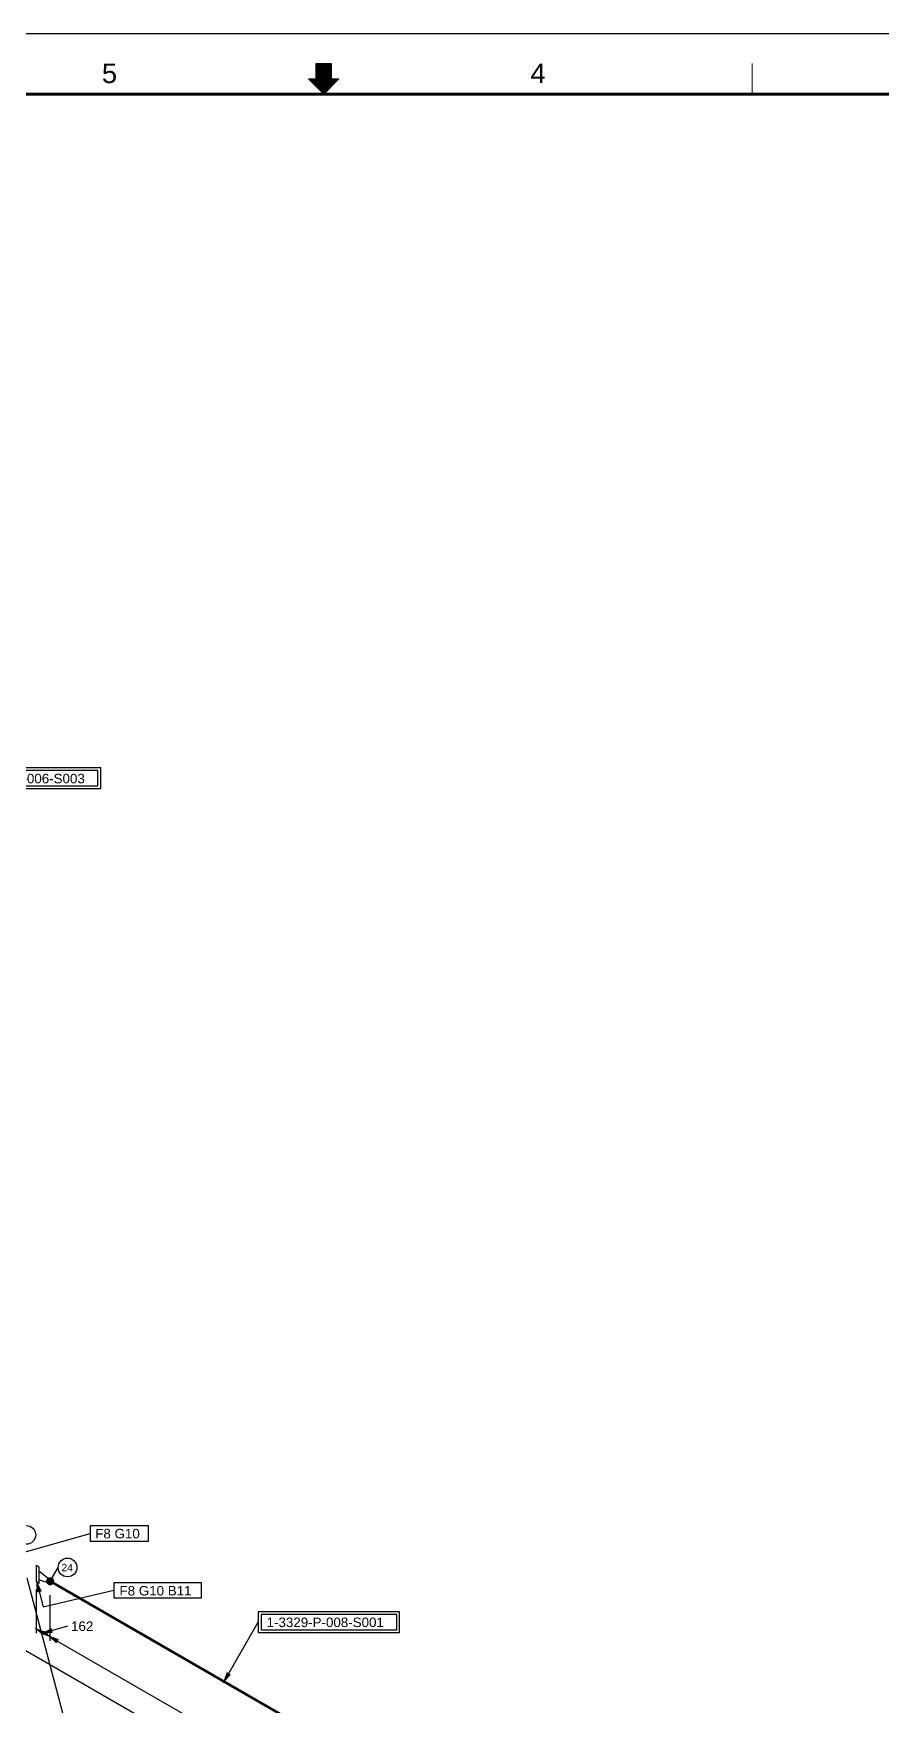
# Model space of a CAD drawing. Header units: inches. Extents: x 0 to 841, y 0 to 594.
# Drawn here: x 363.9 to 559.9, y 207.6 to 594 of the extents above; entities that cross this region are included whole.
import ezdxf
from ezdxf.enums import TextEntityAlignment as Align

# ---------------------------------------------------------------- set-up
doc = ezdxf.new("R2010")
doc.units = ezdxf.units.IN
doc.header["$MEASUREMENT"] = 0
for name, color, linetype in [('BG Border', 7, 'Continuous'), ('DIMLINES', 7, 'Continuous'), ('DIMTEXT', 7, 'Continuous'), ('ISOTEXT', 7, 'Continuous'), ('NOZZLES', 7, 'Continuous'), ('PIPE', 7, 'Continuous'), ('WELDS', 7, 'Continuous')]:
    doc.layers.add(name, color=color, linetype=linetype)
doc.styles.add('Arial', font='arial.ttf')

msp = doc.modelspace()

# ---------------------------------------------------------------- hatches: boundary and pattern name
at = {"layer": 'DIMLINES', "linetype": 'Continuous'}
for points in [[(366.12, 224.68), (364.76, 225.16), (365.88, 224.2)], [(366.2, 224.12), (367.56, 223.64), (366.44, 224.6)], [(368.04, 225.24), (366.28, 224.36), (368.2, 224.52)], [(369.56, 222.84), (367.72, 223.48), (369.16, 222.2)]]:
    msp.add_hatch(color=2, dxfattribs=at).paths.add_polyline_path(points)
at = {"layer": 'DIMLINES', "linetype": 'ByBlock'}
h = msp.add_hatch(dxfattribs=at)
h.set_pattern_fill('LINE', scale=25.4, style=0)
h.paths.add_polyline_path([(366.12, 224.68), (364.76, 225.16), (365.88, 224.2)])
h = msp.add_hatch(dxfattribs=at)
h.set_pattern_fill('LINE', scale=25.4, style=0)
h.paths.add_polyline_path([(366.2, 224.12), (367.56, 223.64), (366.44, 224.6)])
h = msp.add_hatch(dxfattribs=at)
h.set_pattern_fill('LINE', scale=25.4, style=0)
h.paths.add_polyline_path([(368.04, 225.24), (366.28, 224.36), (368.2, 224.52)])
h = msp.add_hatch(dxfattribs=at)
h.set_pattern_fill('LINE', scale=25.4, style=0)
h.paths.add_polyline_path([(369.56, 222.84), (367.72, 223.48), (369.16, 222.2)])
at = {"layer": 'ISOTEXT', "linetype": 'Continuous'}
for points in [[(365.64, 234.04), (364.76, 235.8), (364.84, 233.88)], [(408.68, 215.08), (408.04, 213.24), (409.32, 214.68)]]:
    msp.add_hatch(color=2, dxfattribs=at).paths.add_polyline_path(points)
at = {"layer": 'ISOTEXT', "linetype": 'ByBlock'}
h = msp.add_hatch(dxfattribs=at)
h.set_pattern_fill('LINE', scale=25.4, style=0)
h.paths.add_polyline_path([(365.64, 234.04), (364.76, 235.8), (364.84, 233.88)])
h = msp.add_hatch(dxfattribs=at)
h.set_pattern_fill('LINE', scale=25.4, style=0)
h.paths.add_polyline_path([(408.68, 215.08), (408.04, 213.24), (409.32, 214.68)])
at = {"layer": 'NOZZLES', "linetype": 'Continuous'}
h = msp.add_hatch(color=7, dxfattribs=at)
edge = h.paths.add_edge_path()
edge.add_arc((367.8, 236.28), 0.76, 0, 360)
at = {"layer": 'NOZZLES', "linetype": 'ByBlock'}
h = msp.add_hatch(dxfattribs=at)
h.set_pattern_fill('LINE', scale=25.4, style=0)
edge = h.paths.add_edge_path()
edge.add_arc((367.8, 236.28), 0.76, 0, 360)

# ---------------------------------------------------------------- linework, layer by layer
at = {"layer": 'BG Border', "color": 7, "linetype": 'Continuous', "lineweight": 25}
for p, q in [((0, 594), (841, 594)), ((429.25, 587.02), (432.75, 587.02)), ((429.25, 583.5), (429.25, 587.02)), ((432.75, 587.02), (432.75, 583.5)), ((431, 580), (427.5, 583.5)), ((427.5, 583.5), (429.25, 583.5)), ((434.5, 583.5), (431, 580)), ((432.75, 583.5), (434.5, 583.5))]:
    msp.add_line(p, q, dxfattribs=at)
at = {"layer": 'BG Border', "color": 7, "linetype": 'Continuous', "lineweight": 13}
for p, q in [((429.4, 581.6), (429.4, 587.02)), ((429.6, 581.4), (429.6, 587.02)), ((429.8, 581.2), (429.8, 587.02)), ((430, 581), (430, 587.02)), ((430.2, 580.8), (430.2, 587.02)), ((430.4, 580.6), (430.4, 587.02)), ((430.6, 580.4), (430.6, 587.02)), ((430.8, 580.2), (430.8, 587.02)), ((431, 580), (431, 587.02)), ((431.2, 580.2), (431.2, 587.02)), ((431.4, 580.4), (431.4, 587.02)), ((431.6, 580.6), (431.6, 587.02)), ((431.8, 580.8), (431.8, 587.02)), ((432, 581), (432, 587.02)), ((432.2, 581.2), (432.2, 587.02)), ((432.4, 581.4), (432.4, 587.02)), ((432.6, 581.6), (432.6, 587.02)), ((530, 580), (530, 587.02)), ((427.6, 583.4), (427.6, 583.5)), ((427.8, 583.2), (427.8, 583.5)), ((428, 583), (428, 583.5)), ((428.2, 582.8), (428.2, 583.5)), ((428.4, 582.6), (428.4, 583.5)), ((428.6, 582.4), (428.6, 583.5)), ((428.8, 582.2), (428.8, 583.5)), ((429, 582), (429, 583.5)), ((429.2, 581.8), (429.2, 583.5)), ((432.8, 581.8), (432.8, 583.5)), ((433, 582), (433, 583.5)), ((433.2, 582.2), (433.2, 583.5)), ((433.4, 582.4), (433.4, 583.5)), ((433.6, 582.6), (433.6, 583.5)), ((433.8, 582.8), (433.8, 583.5)), ((434, 583), (434, 583.5)), ((434.2, 583.2), (434.2, 583.5)), ((434.4, 583.4), (434.4, 583.5))]:
    msp.add_line(p, q, dxfattribs=at)
at = {"layer": 'BG Border', "color": 3, "linetype": 'Continuous', "lineweight": 120}
msp.add_line((35, 580), (827, 580), dxfattribs=at)
msp.add_lwpolyline([(827, 580), (35, 580), (35, 14), (827, 14)], close=True, dxfattribs=at)
at = {"layer": 'DIMLINES', "color": 2, "linetype": 'Continuous', "lineweight": 30}
for p, q in [((122.6, 358.36), (541.16, 117.08)), ((364.6, 224.28), (364.6, 234.44)), ((367.8, 222.52), (367.8, 233.08)), ((364.76, 225.16), (366.12, 224.68)), ((365.88, 224.2), (364.76, 225.16)), ((364.76, 225.16), (367.56, 223.64)), ((366.12, 224.68), (365.88, 224.2)), ((366.2, 224.12), (366.44, 224.6)), ((366.28, 224.36), (371.88, 225.96)), ((366.28, 224.36), (368.04, 225.24)), ((368.2, 224.52), (366.28, 224.36)), ((366.44, 224.6), (367.56, 223.64)), ((368.04, 225.24), (368.2, 224.52)), ((367.56, 223.64), (366.2, 224.12)), ((367.72, 223.48), (369.56, 222.84)), ((369.16, 222.2), (367.72, 223.48)), ((367.72, 223.48), (533.48, 127.88)), ((369.56, 222.84), (369.16, 222.2))]:
    msp.add_line(p, q, dxfattribs=at)
at = {"layer": 'DIMLINES', "color": 2, "linetype": 'Continuous', "lineweight": 30, "const_width": 0.3}
for points in [[(366.12, 224.68), (364.76, 225.16), (365.88, 224.2)], [(368.04, 225.24), (366.28, 224.36), (368.2, 224.52)], [(366.2, 224.12), (367.56, 223.64), (366.44, 224.6)], [(369.56, 222.84), (367.72, 223.48), (369.16, 222.2)]]:
    msp.add_lwpolyline(points, close=True, dxfattribs=at)
at = {"layer": 'ISOTEXT', "color": 2, "linetype": 'Continuous', "lineweight": 30}
for p, q in [((379.48, 424.28), (346.84, 424.28)), ((378.84, 423.64), (347.48, 423.64)), ((378.84, 420.12), (378.84, 423.64)), ((379.48, 419.48), (379.48, 424.28)), ((346.84, 419.48), (379.48, 419.48)), ((347.48, 420.12), (378.84, 420.12)), ((360.2, 242.52), (377, 247.32)), ((390.52, 249.08), (377, 249.08)), ((377, 249.08), (377, 245.56)), ((390.52, 245.56), (390.52, 249.08)), ((377, 245.56), (390.52, 245.56)), ((362.36, 237.08), (373.88, 193.56)), ((364.76, 235.8), (366.2, 230.36)), ((364.76, 235.8), (365.64, 234.04)), ((364.84, 233.88), (364.76, 235.8)), ((367.8, 236.28), (369.64, 239.48)), ((402.76, 235.96), (382.52, 235.96)), ((382.52, 235.96), (382.52, 232.44)), ((402.76, 232.44), (402.76, 235.96)), ((365.64, 234.04), (364.84, 233.88)), ((366.2, 230.36), (382.52, 234.2)), ((382.52, 232.44), (402.76, 232.44)), ((448.52, 229.24), (415.88, 229.24)), ((415.88, 229.24), (415.88, 224.44)), ((447.88, 228.6), (416.52, 228.6)), ((416.52, 228.6), (416.52, 225.08)), ((447.88, 225.08), (447.88, 228.6)), ((448.52, 224.44), (448.52, 229.24)), ((408.04, 213.24), (415.88, 226.84)), ((415.88, 224.44), (448.52, 224.44)), ((416.52, 225.08), (447.88, 225.08)), ((408.04, 213.24), (408.68, 215.08)), ((409.32, 214.68), (408.04, 213.24)), ((408.68, 215.08), (409.32, 214.68))]:
    msp.add_line(p, q, dxfattribs=at)
at = {"layer": 'ISOTEXT', "color": 2, "linetype": 'Continuous', "lineweight": 30, "const_width": 0.3}
for points in [[(365.64, 234.04), (364.76, 235.8), (364.84, 233.88)], [(408.68, 215.08), (408.04, 213.24), (409.32, 214.68)]]:
    msp.add_lwpolyline(points, close=True, dxfattribs=at)
at = {"layer": 'ISOTEXT', "color": 2, "linetype": 'Continuous', "lineweight": 30}
for centre in [(362.28, 247), (371.8, 239.48)]:
    msp.add_circle(centre, 2.16, dxfattribs=at)
at = {"layer": 'NOZZLES', "color": 7, "linetype": 'Continuous', "lineweight": 25}
for p, q in [((364.6, 238.1), (364.6, 240)), ((364.6, 240), (365.2, 239.6)), ((365.2, 239.6), (365.2, 235.8)), ((364.6, 236.2), (364.6, 238.1)), ((365.2, 235.8), (364.6, 236.2)), ((365.2, 238.7), (367.8, 236.6)), ((367.8, 235.8), (365.2, 236.6)), ((367.8, 236.6), (367.8, 235.8))]:
    msp.add_line(p, q, dxfattribs=at)
at = {"layer": 'NOZZLES', "color": 7, "linetype": 'Continuous', "lineweight": 35}
msp.add_circle((367.8, 236.28), 0.76, dxfattribs=at)
at = {"layer": 'PIPE', "color": 7, "linetype": 'Continuous', "lineweight": 50}
msp.add_line((367.8, 236.3), (448.4, 189.8), dxfattribs=at)
at = {"layer": 'WELDS', "color": 7, "linetype": 'Continuous', "lineweight": 35}
msp.add_circle((367.8, 236.28), 0.76, dxfattribs=at)

# ---------------------------------------------------------------- texts
at = {"layer": 'BG Border', "color": 3, "style": 'Arial', "width": 1.008516}
for s, p in [('5', (381.5, 587.02)), ('4', (480.5, 587.02))]:
    msp.add_text(s, height=4.5, dxfattribs=at).set_placement(p, align=Align.TOP_CENTER)
at = {"layer": 'DIMTEXT', "color": 2, "style": 'Arial', "width": 1.008516}
msp.add_text('162', height=2.2, dxfattribs=at).set_placement((372.6, 224.8))
at = {"layer": 'ISOTEXT', "color": 2, "style": 'Arial'}
for s, height, width, p in [('1-3329-P-006-S003', 2.2, 1.003781, (348.7, 420.7)), ('F8 G10', 2.2, 1.004063, (378.2, 246.2)), ('24', 1.7, 1.008516, (370.4, 238.6)), ('F8 G10 B11', 2.2, 1.005211, (383.8, 233)), ('1-3329-P-008-S001', 2.2, 1.003781, (417.8, 225.7))]:
    msp.add_text(s, height=height, dxfattribs=dict(at, width=width)).set_placement(p)

doc.saveas('drawing.dxf')
